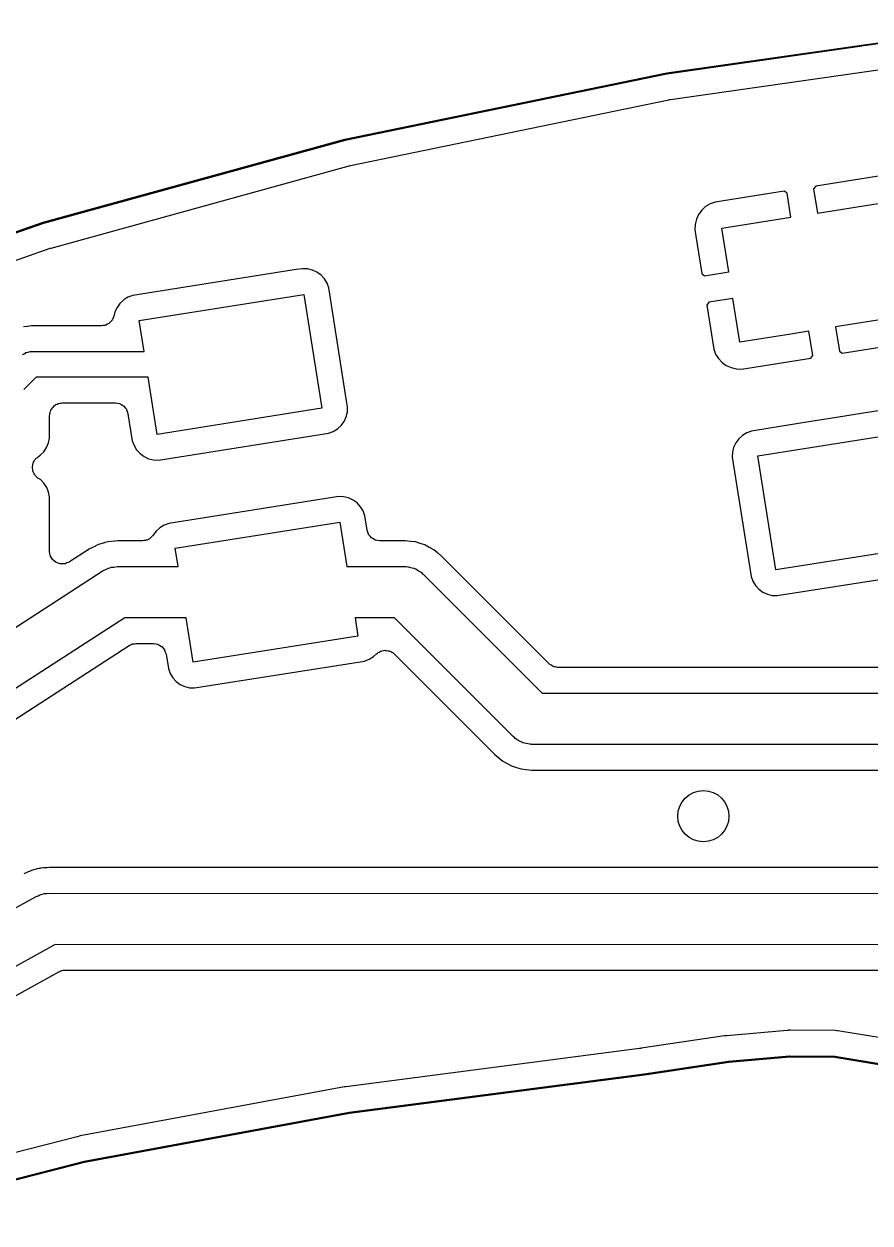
# Model space of a CAD drawing. Extents: x 69.6 to 139.6, y -158 to -61.
# Drawn here: x 91.05 to 97.65, y -70.69 to -61.34 of the extents above; entities that cross this region are included whole.
import ezdxf

# ---------------------------------------------------------------- set-up
doc = ezdxf.new("R2010")
doc.units = 0
doc.header["$MEASUREMENT"] = 0
doc.layers.add('BLACK', color=7, linetype='CONTINUOUS')

msp = doc.modelspace()

# ---------------------------------------------------------------- linework, layer by layer
at = {"layer": 'Black'}
for p, q in [((96.0647, -61.7228), (98.7373, -61.342)), ((98.7386, -61.3519), (96.0662, -61.7326)), ((96.0947, -61.9306), (98.7648, -61.5506)), ((93.5537, -62.2411), (96.0644, -61.7228)), ((96.0662, -61.7326), (93.5559, -62.2509)), ((96.0644, -61.7228), (96.0645, -61.7228)), ((96.0645, -61.7228), (96.0647, -61.7228)), ((93.5966, -62.4467), (96.0798, -61.9324)), ((96.0798, -61.9324), (96.0874, -61.9322)), ((96.0874, -61.9322), (96.0907, -61.9311)), ((96.0907, -61.9311), (96.0947, -61.9306)), ((91.2001, -62.8884), (93.5534, -62.2412)), ((93.5559, -62.2509), (91.2029, -62.898)), ((93.5534, -62.2412), (93.5536, -62.2412)), ((93.5536, -62.2412), (93.5537, -62.2411)), ((91.2621, -63.0891), (93.5858, -62.4491)), ((93.5858, -62.4491), (93.5895, -62.4487)), ((93.5895, -62.4487), (93.5928, -62.4474)), ((93.5928, -62.4474), (93.5966, -62.4467)), ((97.7666, -62.5205), (97.2265, -62.6061)), ((96.9817, -62.6448), (96.4415, -62.7304)), ((97.0033, -62.6606), (96.9817, -62.6448)), ((97.2265, -62.6061), (97.2107, -62.6277)), ((97.2107, -62.6277), (97.2406, -62.8164)), ((96.4415, -62.7304), (96.4028, -62.7446)), ((97.0332, -62.8493), (97.0033, -62.6606)), ((97.2406, -62.8164), (97.7792, -62.7312)), ((96.3131, -62.8272), (96.2956, -62.8645)), ((96.3374, -62.7939), (96.3131, -62.8272)), ((96.3677, -62.7661), (96.3374, -62.7939)), ((96.4028, -62.7446), (96.3677, -62.7661)), ((89.0369, -63.6414), (91.1997, -62.8885)), ((91.2029, -62.898), (89.0403, -63.6508)), ((91.1997, -62.8885), (91.1999, -62.8885)), ((91.1999, -62.8885), (91.2001, -62.8884)), ((96.2858, -62.9045), (96.284, -62.9456)), ((96.2956, -62.8645), (96.2858, -62.9045)), ((96.4947, -62.9346), (97.0332, -62.8493)), ((96.284, -62.9456), (96.2915, -62.9957)), ((96.2915, -62.9957), (96.3382, -63.2891)), ((96.5486, -63.2749), (96.4947, -62.9346)), ((89.1067, -63.8395), (91.2557, -63.0911)), ((91.2557, -63.0911), (91.259, -63.0906)), ((91.259, -63.0906), (91.2621, -63.0891)), ((93.1746, -63.2577), (91.8982, -63.4601)), ((93.2228, -63.2504), (93.1746, -63.2577)), ((93.262, -63.2522), (93.2228, -63.2504)), ((93.3001, -63.2616), (93.262, -63.2522)), ((93.3356, -63.2782), (93.3001, -63.2616)), ((93.3673, -63.3013), (93.3356, -63.2782)), ((93.3938, -63.3302), (93.3673, -63.3013)), ((96.3382, -63.2891), (96.3599, -63.3048)), ((96.3599, -63.3048), (96.5486, -63.2749)), ((93.4143, -63.3637), (93.3938, -63.3302)), ((93.4278, -63.4005), (93.4143, -63.3637)), ((91.8614, -63.4736), (91.8279, -63.4941)), ((91.8982, -63.4601), (91.8614, -63.4736)), ((91.9489, -63.6546), (93.2333, -63.4511)), ((93.2333, -63.4511), (93.374, -64.3392)), ((93.5674, -64.2805), (93.4278, -63.4005)), ((96.5814, -63.4823), (96.3927, -63.5122)), ((96.6353, -63.8227), (96.5814, -63.4823)), ((91.7759, -63.5523), (91.7593, -63.5878)), ((91.799, -63.5206), (91.7759, -63.5523)), ((91.8279, -63.4941), (91.799, -63.5206)), ((96.3927, -63.5122), (96.377, -63.5339)), ((96.377, -63.5339), (96.4232, -63.8274)), ((91.7155, -63.6752), (91.7132, -63.6776)), ((91.7184, -63.6735), (91.7155, -63.6752)), ((91.7274, -63.6627), (91.7184, -63.6735)), ((91.7372, -63.6525), (91.7274, -63.6627)), ((91.7386, -63.6495), (91.7372, -63.6525)), ((91.7407, -63.6469), (91.7386, -63.6495)), ((91.7455, -63.6336), (91.7407, -63.6469)), ((91.7512, -63.6208), (91.7455, -63.6336)), ((91.7593, -63.5878), (91.7512, -63.6208)), ((91.9872, -63.8969), (91.9489, -63.6546)), ((97.9198, -63.6192), (97.3813, -63.7045)), ((91.0754, -63.7001), (91.0468, -63.7026)), ((91.0759, -63.7), (91.0754, -63.7001)), ((91.0764, -63.7), (91.0759, -63.7)), ((91.1084, -63.6969), (91.0764, -63.7)), ((91.6541, -63.6969), (91.1084, -63.6969)), ((91.668, -63.6945), (91.6541, -63.6969)), ((91.682, -63.6929), (91.668, -63.6945)), ((91.685, -63.6914), (91.682, -63.6929)), ((91.6883, -63.6909), (91.685, -63.6914)), ((91.7005, -63.6838), (91.6883, -63.6909)), ((91.7132, -63.6776), (91.7005, -63.6838)), ((97.0332, -63.7597), (96.6353, -63.8227)), ((97.1739, -63.7374), (97.0332, -63.7597)), ((97.2038, -63.9261), (97.1739, -63.7374)), ((97.3813, -63.7045), (97.4112, -63.8933)), ((96.4232, -63.8274), (96.4315, -63.8773)), ((97.4328, -63.909), (97.973, -63.8234)), ((91.0392, -63.9203), (91.0505, -63.9138)), ((91.0505, -63.9138), (91.0612, -63.9063)), ((91.0612, -63.9063), (91.0655, -63.9051)), ((91.0655, -63.9051), (91.0693, -63.9029)), ((91.0693, -63.9029), (91.0822, -63.9007)), ((91.0822, -63.9007), (91.0948, -63.8973)), ((91.0948, -63.8973), (91.0992, -63.8977)), ((91.0992, -63.8977), (91.1035, -63.8969)), ((91.1035, -63.8969), (91.9872, -63.8969)), ((96.4315, -63.8773), (96.446, -63.9158)), ((96.446, -63.9158), (96.4677, -63.9508)), ((96.4677, -63.9508), (96.4958, -63.981)), ((96.6479, -64.0333), (97.188, -63.9478)), ((97.188, -63.9478), (97.2038, -63.9261)), ((97.4112, -63.8933), (97.4328, -63.909)), ((96.4958, -63.981), (96.5292, -64.0051)), ((96.5292, -64.0051), (96.5666, -64.0222)), ((96.5666, -64.0222), (96.6067, -64.0317)), ((96.6067, -64.0317), (96.6479, -64.0333)), ((91.1449, -64.0969), (91.0497, -64.1921)), ((92.0189, -64.0969), (91.1449, -64.0969)), ((92.0895, -64.5427), (92.0189, -64.0969)), ((91.2732, -64.3327), (91.2799, -64.327)), ((91.2799, -64.327), (91.2856, -64.3203)), ((91.2856, -64.3203), (91.2931, -64.3159)), ((91.2931, -64.3159), (91.2998, -64.3103)), ((91.2998, -64.3103), (91.3081, -64.3073)), ((91.3081, -64.3073), (91.3157, -64.3029)), ((91.3157, -64.3029), (91.3243, -64.3014)), ((91.3243, -64.3014), (91.3325, -64.2984)), ((91.3325, -64.2984), (91.3412, -64.2984)), ((91.3412, -64.2984), (91.3499, -64.2969)), ((91.3499, -64.2969), (91.7626, -64.2969)), ((91.7626, -64.2969), (91.7635, -64.2971)), ((91.7635, -64.2971), (91.7644, -64.2969)), ((91.7644, -64.2969), (91.7806, -64.3001)), ((91.7806, -64.3001), (91.7968, -64.3029)), ((91.7968, -64.3029), (91.7976, -64.3034)), ((91.7976, -64.3034), (91.7985, -64.3035)), ((91.7985, -64.3035), (91.8126, -64.312)), ((91.8126, -64.312), (91.8269, -64.3203)), ((91.8269, -64.3203), (91.8275, -64.321)), ((91.8275, -64.321), (91.8282, -64.3214)), ((91.8282, -64.3214), (91.8386, -64.3342)), ((93.5747, -64.3287), (93.5674, -64.2805)), ((93.5729, -64.3679), (93.5747, -64.3287)), ((98.0018, -64.3139), (97.3247, -64.4213)), ((91.2499, -64.397), (91.2514, -64.3883)), ((91.2499, -64.5221), (91.2499, -64.397)), ((91.2514, -64.3795), (91.2544, -64.3713)), ((91.2514, -64.3883), (91.2514, -64.3795)), ((91.2544, -64.3713), (91.2559, -64.3627)), ((91.2559, -64.3627), (91.2603, -64.3551)), ((91.2603, -64.3551), (91.2633, -64.3469)), ((91.2633, -64.3469), (91.2689, -64.3402)), ((91.2689, -64.3402), (91.2732, -64.3327)), ((91.8386, -64.3342), (91.8492, -64.3469)), ((91.8492, -64.3469), (91.8495, -64.3477)), ((91.8495, -64.3477), (91.8501, -64.3484)), ((91.8501, -64.3484), (91.8555, -64.364)), ((91.8555, -64.364), (91.8611, -64.3795)), ((91.8611, -64.3795), (91.8611, -64.3804)), ((91.8611, -64.3804), (91.8614, -64.3812)), ((91.8614, -64.3812), (91.895, -64.5933)), ((93.374, -64.3392), (92.0895, -64.5427)), ((93.547, -64.4415), (93.5636, -64.406)), ((93.5636, -64.406), (93.5729, -64.3679)), ((97.3247, -64.4213), (97.2038, -64.4404)), ((93.4615, -64.5202), (93.4949, -64.4997)), ((93.4949, -64.4997), (93.5238, -64.4732)), ((93.5238, -64.4732), (93.547, -64.4415)), ((96.7254, -64.5163), (96.6885, -64.5298)), ((97.2038, -64.4404), (96.7254, -64.5163)), ((96.776, -64.7108), (98.0605, -64.5073)), ((91.2265, -64.6454), (91.2417, -64.6092)), ((91.2417, -64.6092), (91.2496, -64.5708)), ((91.2496, -64.5708), (91.2499, -64.5221)), ((91.895, -64.5933), (91.9086, -64.6301)), ((92.1483, -64.7361), (93.4246, -64.5337)), ((93.4246, -64.5337), (93.4615, -64.5202)), ((96.603, -64.6085), (96.5864, -64.644)), ((96.6262, -64.5768), (96.603, -64.6085)), ((96.6551, -64.5503), (96.6262, -64.5768)), ((96.6885, -64.5298), (96.6551, -64.5503)), ((91.16, -64.7167), (91.1767, -64.7056)), ((91.1767, -64.7056), (91.2046, -64.6779)), ((91.2046, -64.6779), (91.2265, -64.6454)), ((91.9086, -64.6301), (91.929, -64.6636)), ((91.929, -64.6636), (91.9556, -64.6925)), ((91.9556, -64.6925), (91.9872, -64.7157)), ((96.5771, -64.6821), (96.5753, -64.7213)), ((96.5864, -64.644), (96.5771, -64.6821)), ((91.1155, -64.793), (91.1182, -64.7825)), ((91.1162, -64.7996), (91.1155, -64.793)), ((91.1155, -64.8063), (91.1162, -64.7996)), ((91.1182, -64.7825), (91.1194, -64.7718)), ((91.1194, -64.7718), (91.1223, -64.7658)), ((91.1223, -64.7658), (91.1239, -64.7593)), ((91.1239, -64.7593), (91.13, -64.7503)), ((91.13, -64.7503), (91.1348, -64.7406)), ((91.1348, -64.7406), (91.1396, -64.7361)), ((91.1396, -64.7361), (91.1434, -64.7305)), ((91.1434, -64.7305), (91.1521, -64.7242)), ((91.1521, -64.7242), (91.16, -64.7167)), ((91.9872, -64.7157), (92.0228, -64.7322)), ((92.0228, -64.7322), (92.0609, -64.7416)), ((92.0609, -64.7416), (92.1, -64.7434)), ((92.1, -64.7434), (92.1483, -64.7361)), ((96.5753, -64.7213), (96.5826, -64.7695)), ((96.5826, -64.7695), (96.7222, -65.6495)), ((96.9167, -65.5989), (96.776, -64.7108)), ((91.118, -64.8168), (91.1155, -64.8063)), ((91.1192, -64.8276), (91.118, -64.8168)), ((91.1221, -64.8335), (91.1192, -64.8276)), ((91.1237, -64.84), (91.1221, -64.8335)), ((91.1296, -64.849), (91.1237, -64.84)), ((91.1344, -64.8588), (91.1296, -64.849)), ((91.1392, -64.8634), (91.1344, -64.8588)), ((91.1429, -64.869), (91.1392, -64.8634)), ((91.1516, -64.8754), (91.1429, -64.869)), ((91.1594, -64.8829), (91.1516, -64.8754)), ((91.1778, -64.8953), (91.1594, -64.8829)), ((91.2055, -64.9232), (91.1778, -64.8953)), ((91.2272, -64.9558), (91.2055, -64.9232)), ((91.2421, -64.9921), (91.2272, -64.9558)), ((91.2497, -65.0306), (91.2421, -64.9921)), ((91.2499, -65.4213), (91.2497, -65.0306)), ((93.4559, -65.0339), (92.1795, -65.2363)), ((93.5041, -65.0266), (93.4559, -65.0339)), ((93.5433, -65.0284), (93.5041, -65.0266)), ((93.5814, -65.0378), (93.5433, -65.0284)), ((93.617, -65.0543), (93.5814, -65.0378)), ((93.6486, -65.0775), (93.617, -65.0543)), ((93.6752, -65.1064), (93.6486, -65.0775)), ((93.6956, -65.1398), (93.6752, -65.1064)), ((93.7091, -65.1767), (93.6956, -65.1398)), ((92.1427, -65.2498), (92.1092, -65.2703)), ((92.1795, -65.2363), (92.1427, -65.2498)), ((92.2302, -65.4308), (93.5147, -65.2273)), ((93.5147, -65.2273), (93.5694, -65.5731)), ((93.7269, -65.2887), (93.7091, -65.1767)), ((92.0294, -65.3562), (92.0184, -65.361)), ((92.0334, -65.3524), (92.0294, -65.3562)), ((92.0381, -65.3497), (92.0334, -65.3524)), ((92.0458, -65.3405), (92.0381, -65.3497)), ((92.0545, -65.3321), (92.0458, -65.3405)), ((92.0804, -65.2968), (92.0545, -65.3321)), ((92.1092, -65.2703), (92.0804, -65.2968)), ((93.7272, -65.2896), (93.7269, -65.2887)), ((93.7272, -65.2904), (93.7272, -65.2896)), ((93.7329, -65.306), (93.7272, -65.2904)), ((93.7382, -65.3216), (93.7329, -65.306)), ((93.7388, -65.3223), (93.7382, -65.3216)), ((93.7391, -65.3231), (93.7388, -65.3223)), ((93.7497, -65.3358), (93.7391, -65.3231)), ((93.7601, -65.3486), (93.7497, -65.3358)), ((93.7608, -65.349), (93.7601, -65.3486)), ((93.7614, -65.3497), (93.7608, -65.349)), ((93.7757, -65.3579), (93.7614, -65.3497)), ((93.7899, -65.3664), (93.7757, -65.3579)), ((91.2497, -65.4528), (91.2499, -65.4213)), ((91.2502, -65.4556), (91.2497, -65.4528)), ((91.5592, -65.4371), (91.404, -65.5374)), ((91.5603, -65.4363), (91.5592, -65.4371)), ((91.607, -65.4131), (91.5603, -65.4363)), ((91.608, -65.4123), (91.607, -65.4131)), ((91.6093, -65.4119), (91.608, -65.4123)), ((91.6308, -65.4004), (91.6093, -65.4119)), ((91.6795, -65.3871), (91.6308, -65.4004)), ((91.6807, -65.3865), (91.6795, -65.3871)), ((91.6821, -65.3864), (91.6807, -65.3865)), ((91.7059, -65.3792), (91.6821, -65.3864)), ((91.7552, -65.3757), (91.7059, -65.3792)), ((91.7565, -65.3753), (91.7552, -65.3757)), ((91.7578, -65.3754), (91.7565, -65.3753)), ((91.7818, -65.3731), (91.7578, -65.3754)), ((91.7875, -65.3731), (91.7818, -65.3731)), ((91.7893, -65.3728), (91.7875, -65.3731)), ((91.7911, -65.3731), (91.7893, -65.3728)), ((91.9738, -65.3731), (91.7911, -65.3731)), ((91.9857, -65.371), (91.9738, -65.3731)), ((91.9977, -65.3702), (91.9857, -65.371)), ((92.0026, -65.368), (91.9977, -65.3702)), ((92.008, -65.3671), (92.0026, -65.368)), ((92.0184, -65.361), (92.008, -65.3671)), ((92.2527, -65.5731), (92.2302, -65.4308)), ((93.7907, -65.3666), (93.7899, -65.3664)), ((93.7915, -65.3671), (93.7907, -65.3666)), ((93.8077, -65.3699), (93.7915, -65.3671)), ((93.824, -65.3731), (93.8077, -65.3699)), ((93.8248, -65.3729), (93.824, -65.3731)), ((93.8257, -65.3731), (93.8248, -65.3729)), ((94.0227, -65.3731), (93.8257, -65.3731)), ((94.0241, -65.3731), (94.0227, -65.3731)), ((94.0648, -65.3777), (94.0241, -65.3731)), ((94.0241, -65.3731), (94.0241, -65.3731)), ((94.0653, -65.3776), (94.0648, -65.3777)), ((94.0658, -65.3778), (94.0653, -65.3776)), ((94.1041, -65.3817), (94.0658, -65.3778)), ((94.1408, -65.3933), (94.1041, -65.3817)), ((94.1414, -65.3934), (94.1408, -65.3933)), ((94.1418, -65.3936), (94.1414, -65.3934)), ((94.1786, -65.4049), (94.1418, -65.3936)), ((94.2124, -65.4234), (94.1786, -65.4049)), ((94.2129, -65.4236), (94.2124, -65.4234)), ((94.2133, -65.4239), (94.2129, -65.4236)), ((94.2472, -65.4421), (94.2133, -65.4239)), ((94.2767, -65.4669), (94.2472, -65.4421)), ((98.2011, -65.3954), (96.9167, -65.5989)), ((91.2498, -65.4585), (91.2502, -65.4556)), ((91.2531, -65.4727), (91.2498, -65.4585)), ((91.2555, -65.487), (91.2531, -65.4727)), ((91.2569, -65.4895), (91.2555, -65.487)), ((91.2576, -65.4924), (91.2569, -65.4895)), ((91.2655, -65.5046), (91.2576, -65.4924)), ((91.2727, -65.5172), (91.2655, -65.5046)), ((91.2749, -65.5191), (91.2727, -65.5172)), ((91.2765, -65.5215), (91.2749, -65.5191)), ((91.288, -65.5303), (91.2765, -65.5215)), ((91.2991, -65.5397), (91.288, -65.5303)), ((91.3018, -65.5407), (91.2991, -65.5397)), ((91.3042, -65.5425), (91.3018, -65.5407)), ((91.318, -65.5468), (91.3042, -65.5425)), ((91.3317, -65.5518), (91.318, -65.5468)), ((91.3854, -65.5453), (91.372, -65.551)), ((91.3991, -65.5404), (91.3854, -65.5453)), ((91.4013, -65.5386), (91.3991, -65.5404)), ((91.404, -65.5374), (91.4013, -65.5386)), ((94.2772, -65.4671), (94.2767, -65.4669)), ((94.2775, -65.4675), (94.2772, -65.4671)), ((94.3094, -65.4937), (94.2775, -65.4675)), ((95.1464, -66.3307), (94.3094, -65.4937)), ((89.1931, -67.206), (91.6683, -65.6051)), ((91.3346, -65.5519), (91.3317, -65.5518)), ((91.3373, -65.5527), (91.3346, -65.5519)), ((91.3518, -65.552), (91.3373, -65.5527)), ((91.3664, -65.5521), (91.3518, -65.552)), ((91.3691, -65.5511), (91.3664, -65.5521)), ((91.372, -65.551), (91.3691, -65.5511)), ((91.6683, -65.6051), (91.689, -65.5964)), ((91.689, -65.5964), (91.7085, -65.5851)), ((91.7085, -65.5851), (91.7208, -65.583)), ((91.7208, -65.583), (91.7323, -65.5781)), ((91.7323, -65.5781), (91.7548, -65.577)), ((91.7548, -65.577), (91.7769, -65.5731)), ((91.7769, -65.5731), (92.2527, -65.5731)), ((93.5694, -65.5731), (94.0231, -65.5731)), ((94.0231, -65.5731), (94.0317, -65.5746)), ((94.0317, -65.5746), (94.0405, -65.5738)), ((94.0405, -65.5738), (94.0658, -65.5806)), ((94.0658, -65.5806), (94.0915, -65.5851)), ((94.0915, -65.5851), (94.0991, -65.5895)), ((94.0991, -65.5895), (94.1076, -65.5918)), ((94.1076, -65.5918), (94.129, -65.6068)), ((94.129, -65.6068), (94.1516, -65.6199)), ((94.1516, -65.6199), (94.1573, -65.6266)), ((94.1573, -65.6266), (94.1645, -65.6317)), ((94.1645, -65.6317), (95.0928, -66.56)), ((96.9754, -65.7923), (98.2518, -65.5899)), ((96.7222, -65.6495), (96.7357, -65.6863)), ((96.7357, -65.6863), (96.7562, -65.7198)), ((96.7562, -65.7198), (96.7827, -65.7487)), ((96.7827, -65.7487), (96.8144, -65.7718)), ((96.8144, -65.7718), (96.8499, -65.7884)), ((96.8499, -65.7884), (96.888, -65.7978)), ((96.888, -65.7978), (96.9272, -65.7996)), ((96.9272, -65.7996), (96.9754, -65.7923)), ((91.836, -65.9731), (89.4086, -67.5429)), ((92.3161, -65.9731), (91.836, -65.9731)), ((92.3708, -66.3188), (92.3161, -65.9731)), ((93.9402, -65.9731), (93.6328, -65.9731)), ((93.6328, -65.9731), (93.6553, -66.1154)), ((94.8686, -66.9014), (93.9402, -65.9731)), ((89.5355, -67.6991), (91.8695, -66.1891)), ((91.8695, -66.1891), (91.8799, -66.1847)), ((91.8799, -66.1847), (91.8896, -66.1791)), ((91.8896, -66.1791), (91.8958, -66.178)), ((91.8958, -66.178), (91.9015, -66.1756)), ((91.9015, -66.1756), (91.9127, -66.175)), ((91.9127, -66.175), (91.9238, -66.1731)), ((91.9238, -66.1731), (92.0598, -66.1731)), ((92.0598, -66.1731), (92.0607, -66.1732)), ((92.0607, -66.1732), (92.0615, -66.1731)), ((92.0615, -66.1731), (92.0778, -66.1762)), ((92.0778, -66.1762), (92.094, -66.1791)), ((92.094, -66.1791), (92.0948, -66.1795)), ((92.0948, -66.1795), (92.0956, -66.1797)), ((92.0956, -66.1797), (92.1098, -66.1882)), ((92.1098, -66.1882), (92.1241, -66.1965)), ((92.1241, -66.1965), (92.1247, -66.1971)), ((92.1247, -66.1971), (92.1254, -66.1976)), ((92.1254, -66.1976), (92.1358, -66.2104)), ((93.6553, -66.1154), (92.3708, -66.3188)), ((92.1358, -66.2104), (92.1464, -66.2231)), ((92.1464, -66.2231), (92.1467, -66.2239)), ((92.1467, -66.2239), (92.1473, -66.2246)), ((92.1473, -66.2246), (92.1526, -66.2402)), ((92.1526, -66.2402), (92.1583, -66.2557)), ((92.1583, -66.2557), (92.1583, -66.2566)), ((92.1583, -66.2566), (92.1586, -66.2574)), ((92.1586, -66.2574), (92.1764, -66.3695)), ((93.7428, -66.2963), (93.7763, -66.2759)), ((93.7763, -66.2759), (93.8015, -66.2527)), ((93.8015, -66.2527), (93.8071, -66.2491)), ((93.8071, -66.2491), (93.8118, -66.2444)), ((93.8118, -66.2444), (93.8217, -66.2398)), ((93.8217, -66.2398), (93.8308, -66.234)), ((93.8308, -66.234), (93.8373, -66.2325)), ((93.8373, -66.2325), (93.8433, -66.2297)), ((93.8433, -66.2297), (93.8541, -66.2288)), ((93.8541, -66.2288), (93.8647, -66.2264)), ((93.8647, -66.2264), (93.8713, -66.2273)), ((93.8713, -66.2273), (93.8779, -66.2267)), ((93.8779, -66.2267), (93.8884, -66.2295)), ((93.8884, -66.2295), (93.8991, -66.2309)), ((93.8991, -66.2309), (93.905, -66.2339)), ((93.905, -66.2339), (93.9115, -66.2357)), ((93.9115, -66.2357), (93.9203, -66.2419)), ((93.9203, -66.2419), (93.9299, -66.2469)), ((93.9299, -66.2469), (93.9344, -66.2518)), ((93.9344, -66.2518), (93.9399, -66.2556)), ((93.9399, -66.2556), (94.7237, -67.0394)), ((92.1764, -66.3695), (92.1899, -66.4063)), ((92.4296, -66.5122), (93.706, -66.3099)), ((93.706, -66.3099), (93.7428, -66.2963)), ((95.15, -66.3332), (95.1464, -66.3307)), ((95.1528, -66.3366), (95.15, -66.3332)), ((95.1641, -66.3431), (95.1528, -66.3366)), ((95.1748, -66.3506), (95.1641, -66.3431)), ((95.1791, -66.3518), (95.1748, -66.3506)), ((95.1829, -66.354), (95.1791, -66.3518)), ((95.1958, -66.3562), (95.1829, -66.354)), ((95.2084, -66.3596), (95.1958, -66.3562)), ((95.2128, -66.3592), (95.2084, -66.3596)), ((95.2171, -66.36), (95.2128, -66.3592)), ((102.36, -66.36), (95.2171, -66.36)), ((92.1899, -66.4063), (92.2103, -66.4398)), ((92.2103, -66.4398), (92.2369, -66.4687)), ((92.2369, -66.4687), (92.2685, -66.4918)), ((92.2685, -66.4918), (92.3041, -66.5084)), ((92.3041, -66.5084), (92.3422, -66.5178)), ((92.3422, -66.5178), (92.3814, -66.5195)), ((92.3814, -66.5195), (92.4296, -66.5122)), ((95.0928, -66.56), (102.36, -66.56)), ((94.8758, -66.9065), (94.8686, -66.9014)), ((94.8814, -66.9132), (94.8758, -66.9065)), ((94.9041, -66.9263), (94.8814, -66.9132)), ((94.9255, -66.9413), (94.9041, -66.9263)), ((94.934, -66.9435), (94.9255, -66.9413)), ((94.9416, -66.9479), (94.934, -66.9435)), ((94.9673, -66.9525), (94.9416, -66.9479)), ((94.7237, -67.0394), (94.7556, -67.0656)), ((94.9926, -66.9592), (94.9673, -66.9525)), ((95.0013, -66.9585), (94.9926, -66.9592)), ((95.01, -66.96), (95.0013, -66.9585)), ((102.277, -66.96), (95.01, -66.96)), ((94.7556, -67.0656), (94.756, -67.066)), ((94.756, -67.066), (94.7564, -67.0663)), ((94.7564, -67.0663), (94.7859, -67.091)), ((94.7859, -67.091), (94.8198, -67.1092)), ((94.8198, -67.1092), (94.8202, -67.1095)), ((94.8202, -67.1095), (94.8207, -67.1097)), ((94.8207, -67.1097), (94.8545, -67.1282)), ((94.8545, -67.1282), (94.8913, -67.1395)), ((94.8913, -67.1395), (94.8917, -67.1397)), ((94.8917, -67.1397), (94.8923, -67.1398)), ((94.8923, -67.1398), (94.9289, -67.1514)), ((94.9289, -67.1514), (94.9672, -67.1553)), ((94.9672, -67.1553), (94.9677, -67.1555)), ((94.9677, -67.1555), (94.9682, -67.1554)), ((94.9682, -67.1554), (95.009, -67.16)), ((95.009, -67.16), (95.0091, -67.16)), ((95.0091, -67.16), (95.0103, -67.16)), ((95.0103, -67.16), (102.153, -67.16)), ((91.0732, -67.9591), (91.0491, -67.9691)), ((91.0772, -67.9566), (91.0732, -67.9591)), ((91.0817, -67.9551), (91.0772, -67.9566)), ((91.0902, -67.9506), (91.0817, -67.9551)), ((91.0981, -67.9482), (91.0902, -67.9506)), ((91.1026, -67.9459), (91.0981, -67.9482)), ((91.1076, -67.9448), (91.1026, -67.9459)), ((91.1253, -67.9374), (91.1076, -67.9448)), ((91.1462, -67.9332), (91.1253, -67.9374)), ((91.1506, -67.9315), (91.1462, -67.9332)), ((91.1554, -67.9309), (91.1506, -67.9315)), ((91.1648, -67.9281), (91.1554, -67.9309)), ((91.1733, -67.9272), (91.1648, -67.9281)), ((91.1782, -67.9259), (91.1733, -67.9272)), ((91.1833, -67.9257), (91.1782, -67.9259)), ((91.2018, -67.922), (91.1833, -67.9257)), ((91.2227, -67.9219), (91.2018, -67.922)), ((91.2274, -67.9211), (91.2227, -67.9219)), ((91.2321, -67.9215), (91.2274, -67.9211)), ((91.2473, -67.92), (91.2321, -67.9215)), ((102.713, -67.92), (91.2473, -67.92)), ((87.9783, -69.9), (91.1455, -68.145)), ((91.1455, -68.145), (91.1604, -68.1399)), ((91.1604, -68.1399), (91.1741, -68.132)), ((91.1741, -68.132), (91.193, -68.1287)), ((91.193, -68.1287), (91.2112, -68.1224)), ((91.2112, -68.1224), (91.2269, -68.1227)), ((91.2269, -68.1227), (91.2425, -68.12)), ((91.2425, -68.12), (116.923, -68.1302)), ((91.2941, -68.52), (88.1269, -70.2749)), ((116.879, -68.5301), (91.2941, -68.52)), ((91.3295, -68.7299), (91.3364, -68.726)), ((91.3364, -68.726), (91.3458, -68.7243)), ((91.3458, -68.7243), (91.3549, -68.7212)), ((91.3549, -68.7212), (91.3628, -68.7213)), ((91.3628, -68.7213), (91.3706, -68.72)), ((91.3706, -68.72), (116.79, -68.72)), ((88.2242, -70.4497), (91.3221, -68.7325)), ((91.3221, -68.7325), (91.3295, -68.7299)), ((97.004, -69.19), (96.5345, -69.2319)), ((97.0098, -69.1901), (97.004, -69.19)), ((97.0153, -69.1892), (97.0098, -69.1901)), ((97.0209, -69.1897), (97.0153, -69.1892)), ((97.0305, -69.1889), (97.0209, -69.1897)), ((97.3759, -69.1919), (97.0305, -69.1889)), ((97.3905, -69.1937), (97.3759, -69.1919)), ((97.3931, -69.1935), (97.3905, -69.1937)), ((97.3957, -69.1941), (97.3931, -69.1935)), ((97.4143, -69.1954), (97.3957, -69.1941)), ((96.5163, -69.2338), (95.8644, -69.33)), ((96.5187, -69.2337), (96.5163, -69.2338)), ((96.5261, -69.2321), (96.5187, -69.2337)), ((96.5272, -69.2321), (96.5261, -69.2321)), ((96.5297, -69.2323), (96.5272, -69.2321)), ((96.5327, -69.232), (96.5297, -69.2323)), ((96.5337, -69.232), (96.5327, -69.232)), ((96.5345, -69.2319), (96.5337, -69.232)), ((97.8307, -69.2651), (97.4143, -69.1954)), ((95.851, -69.3327), (93.5622, -69.63)), ((95.8565, -69.331), (95.851, -69.3327)), ((95.8595, -69.3308), (95.8565, -69.331)), ((95.8596, -69.3308), (95.8595, -69.3308)), ((95.8595, -69.3308), (95.8595, -69.3308)), ((95.8623, -69.3306), (95.8596, -69.3308)), ((95.8644, -69.33), (95.8623, -69.3306)), ((95.8888, -69.5286), (96.5472, -69.4315)), ((96.5485, -69.4415), (95.8902, -69.5385)), ((96.5472, -69.4315), (96.5473, -69.4315)), ((96.5473, -69.4315), (96.5474, -69.4315)), ((96.5474, -69.4315), (97.0234, -69.3888)), ((97.024, -69.3988), (96.5485, -69.4415)), ((97.0234, -69.3888), (97.0236, -69.3889)), ((97.0236, -69.3889), (97.0239, -69.3888)), ((97.0239, -69.3888), (97.3757, -69.3918)), ((97.3752, -69.4018), (97.024, -69.3988)), ((97.7973, -69.4726), (97.3752, -69.4018)), ((97.3757, -69.3918), (97.3761, -69.3919)), ((97.3761, -69.3919), (97.3765, -69.3919)), ((97.3765, -69.3919), (97.7992, -69.4628)), ((93.5879, -69.8283), (95.8888, -69.5286)), ((95.8901, -69.5385), (93.5893, -69.8382)), ((95.8902, -69.5385), (95.8901, -69.5385)), ((95.8902, -69.5385), (95.8902, -69.5385)), ((93.5495, -69.6314), (91.4887, -70.0134)), ((93.5539, -69.6311), (93.5495, -69.6314)), ((93.5591, -69.6298), (93.5539, -69.6311)), ((93.5622, -69.63), (93.5591, -69.6298)), ((91.5203, -70.2109), (93.5876, -69.8283)), ((93.5893, -69.8382), (91.5223, -70.2207)), ((93.5876, -69.8283), (93.5878, -69.8283)), ((93.5878, -69.8283), (93.5879, -69.8283)), ((91.4646, -70.0203), (89.6298, -70.488)), ((91.466, -70.0196), (91.4646, -70.0203)), ((91.4676, -70.0195), (91.466, -70.0196)), ((91.4887, -70.0134), (91.4676, -70.0195)), ((89.6745, -70.683), (91.52, -70.211)), ((91.5223, -70.2207), (89.6772, -70.6926)), ((91.52, -70.211), (91.5201, -70.211)), ((91.5201, -70.211), (91.5203, -70.2109))]:
    msp.add_line(p, q, dxfattribs=at)
msp.add_circle((96.35, -67.52), 0.2, dxfattribs=at)

doc.saveas('drawing.dxf')
